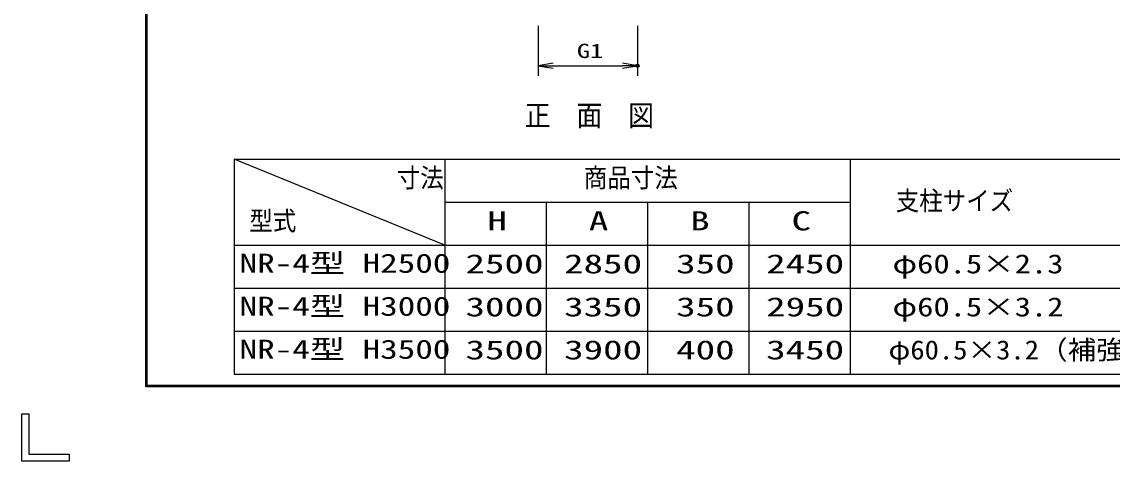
# Model space of a CAD drawing. Units: millimetres, scale not verified. Extents: x -4425 to 4425, y -3150 to 3150.
# Drawn here: x -4425 to -1131, y -3150 to -1822 of the extents above; entities that cross this region are included whole.
import ezdxf
from ezdxf.enums import TextEntityAlignment as Align

# ---------------------------------------------------------------- set-up
doc = ezdxf.new("R2010")
doc.units = ezdxf.units.MM
doc.header["$LTSCALE"] = 20
doc.header["$PDMODE"] = 32
doc.header["$PDSIZE"] = 10
for name, color, linetype, lineweight in [('0-1_1', 7, 'Continuous', 25), ('0-2_0', 7, 'Continuous', 25), ('0-7_WAKU', 7, 'Continuous', 25)]:
    doc.layers.add(name, color=color, linetype=linetype, lineweight=lineweight)
doc.layers.add('0-6_DEFPOINTS', color=7, linetype='Continuous')
doc.styles.add('ＭＳ ゴシック', font='')
doc.styles.get('ＭＳ ゴシック').set_extended_font_data('MS Gothic')

# ---------------------------------------------------------------- blocks, each defined once
blk = doc.blocks.new('DARROWS')
at = {"layer": '0-2_0', "color": 2}
blk.add_line((0, 0), (-19.982, 0), dxfattribs=at)
blk.add_lwpolyline([(-20, -3.333), (0, 0), (-20, 3.333)], dxfattribs=at)

msp = doc.modelspace()

# ---------------------------------------------------------------- linework, layer by layer
at = {"layer": '0-2_0', "color": 1}
for p, q in [((-2865.41, -1834.32), (-2865.41, -1984.76)), ((-2565.41, -1834.32), (-2565.41, -1984.76))]:
    msp.add_line(p, q, dxfattribs=at)
at = {"layer": '0-2_0', "color": 2}
msp.add_line((-2820.41, -1954.76), (-2610.41, -1954.76), dxfattribs=at)
at = {"layer": '0-6_DEFPOINTS'}
msp.add_point((-2565.41, -1954.76), dxfattribs=at)
at = {"layer": '0-7_WAKU'}
for p, q in [((-4048.11, -2923), (-4048.11, 2923)), ((-3783.67, -2236.88), (1108.91, -2236.88)), ((-3783.67, -2236.88), (-3783.67, -2886.88)), ((-3147.63, -2496.88), (-3783.67, -2236.88)), ((-3147.63, -2236.88), (-3147.63, -2886.88)), ((-1923.07, -2236.88), (-1923.07, -2886.88)), ((-3147.63, -2366.88), (-1923.07, -2366.88)), ((-2841.49, -2366.88), (-2841.49, -2886.88)), ((-2535.35, -2366.88), (-2535.35, -2886.88)), ((-2229.21, -2366.88), (-2229.21, -2886.88)), ((-3783.67, -2496.88), (1108.91, -2496.88)), ((-3783.67, -2626.88), (1108.91, -2626.88)), ((-3783.67, -2756.88), (1108.91, -2756.88)), ((-3783.67, -2886.88), (1108.91, -2886.88)), ((-4403.62, -3006.75), (-4403.62, -3128.51)), ((-4281.86, -3150), (-4425.11, -3150))]:
    msp.add_line(p, q, dxfattribs=at)
msp.add_lwpolyline([(-4050.11, 2925), (4199.89, 2925), (4199.89, -2925), (-4050.11, -2925)], close=True, dxfattribs=at)
for points in [[(4197.89, 2923), (4197.89, -2923), (-4048.11, -2923)], [(4195.89, 2921), (4195.89, -2921), (-4046.11, -2921)], [(-4046.11, -2921), (-4046.11, 2921), (4195.89, 2921)], [(-4425.11, -3150), (-4425.11, -3006.75), (-4403.62, -3006.75)], [(-4403.62, -3128.51), (-4281.86, -3128.51), (-4281.86, -3150)]]:
    msp.add_lwpolyline(points, dxfattribs=at)

# ---------------------------------------------------------------- block references
at = {"layer": '0-2_0', "xscale": 2.25, "yscale": 2.25, "rotation": 180}
msp.add_blockref('DARROWS', (-2865.41, -1954.76), dxfattribs=at)
at = {"layer": '0-2_0', "xscale": 2.25, "yscale": 2.25}
msp.add_blockref('DARROWS', (-2565.41, -1954.76), dxfattribs=at)

# ---------------------------------------------------------------- texts
at = {"layer": '0-1_1', "color": 4, "style": 'ＭＳ ゴシック', "width": 0.9}
msp.add_text('正\u3000面\u3000図', height=63.64, dxfattribs=at).set_placement((-2905.84, -2155.92), align=Align.BOTTOM_LEFT)
at = {"layer": '0-2_0', "color": 3, "style": 'ＭＳ ゴシック', "width": 1.35}
msp.add_text('G1', height=43.26, dxfattribs=at).set_placement((-2748.26, -1944.34), align=Align.BOTTOM_LEFT)
at = {"layer": '0-7_WAKU', "style": 'ＭＳ ゴシック'}
for s, height, width, p in [('寸法', 57.77, 0.9, (-3292.41, -2339.64)), ('商品寸法', 57.77, 0.9, (-2727.21, -2339.64)), ('支柱サイズ', 57.77, 0.9, (-1784.91, -2408.97)), ('型式', 57.77, 0.9, (-3737.72, -2469.64)), ('H', 57.77, 1.5, (-3018.29, -2469.64)), ('A', 57.77, 1.5, (-2712.15, -2469.64)), ('B', 57.77, 1.5, (-2406.02, -2469.64)), ('C', 57.77, 1.5, (-2099.88, -2469.64)), ('NR-4型 H2500', 57.77, 1.35, (-3767.25, -2597.8)), ('2500', 57.77, 1.5, (-3084.8, -2599.64)), ('2850', 57.77, 1.5, (-2786.99, -2599.64)), ('350', 57.77, 1.5, (-2448.55, -2599.64)), ('2450', 57.77, 1.5, (-2176.61, -2599.64)), ('\u3000φ60.5×2.3', 57.73, 1.25, (-1893.28, -2599.64)), ('NR-4型 H3000', 57.77, 1.35, (-3767.25, -2727.8)), ('3000', 57.77, 1.5, (-3084.8, -2729.64)), ('3350', 57.77, 1.5, (-2786.99, -2729.64)), ('350', 57.77, 1.5, (-2448.55, -2729.64)), ('2950', 57.77, 1.5, (-2176.61, -2729.64)), ('\u3000φ60.5×3.2', 57.73, 1.25, (-1893.28, -2729.64)), ('NR-4型 H3500', 57.77, 1.35, (-3767.25, -2857.8)), ('3500', 57.77, 1.5, (-3084.8, -2859.64)), ('3900', 57.77, 1.5, (-2786.99, -2859.64)), ('400', 57.77, 1.5, (-2448.55, -2859.64)), ('3450', 57.77, 1.5, (-2176.61, -2859.64)), ('\u3000φ60.5×3.2（補強入り）', 57.73, 1.1, (-1893.28, -2859.64))]:
    msp.add_text(s, height=height, dxfattribs=dict(at, width=width)).set_placement(p, align=Align.BOTTOM_LEFT)

doc.saveas('drawing.dxf')
